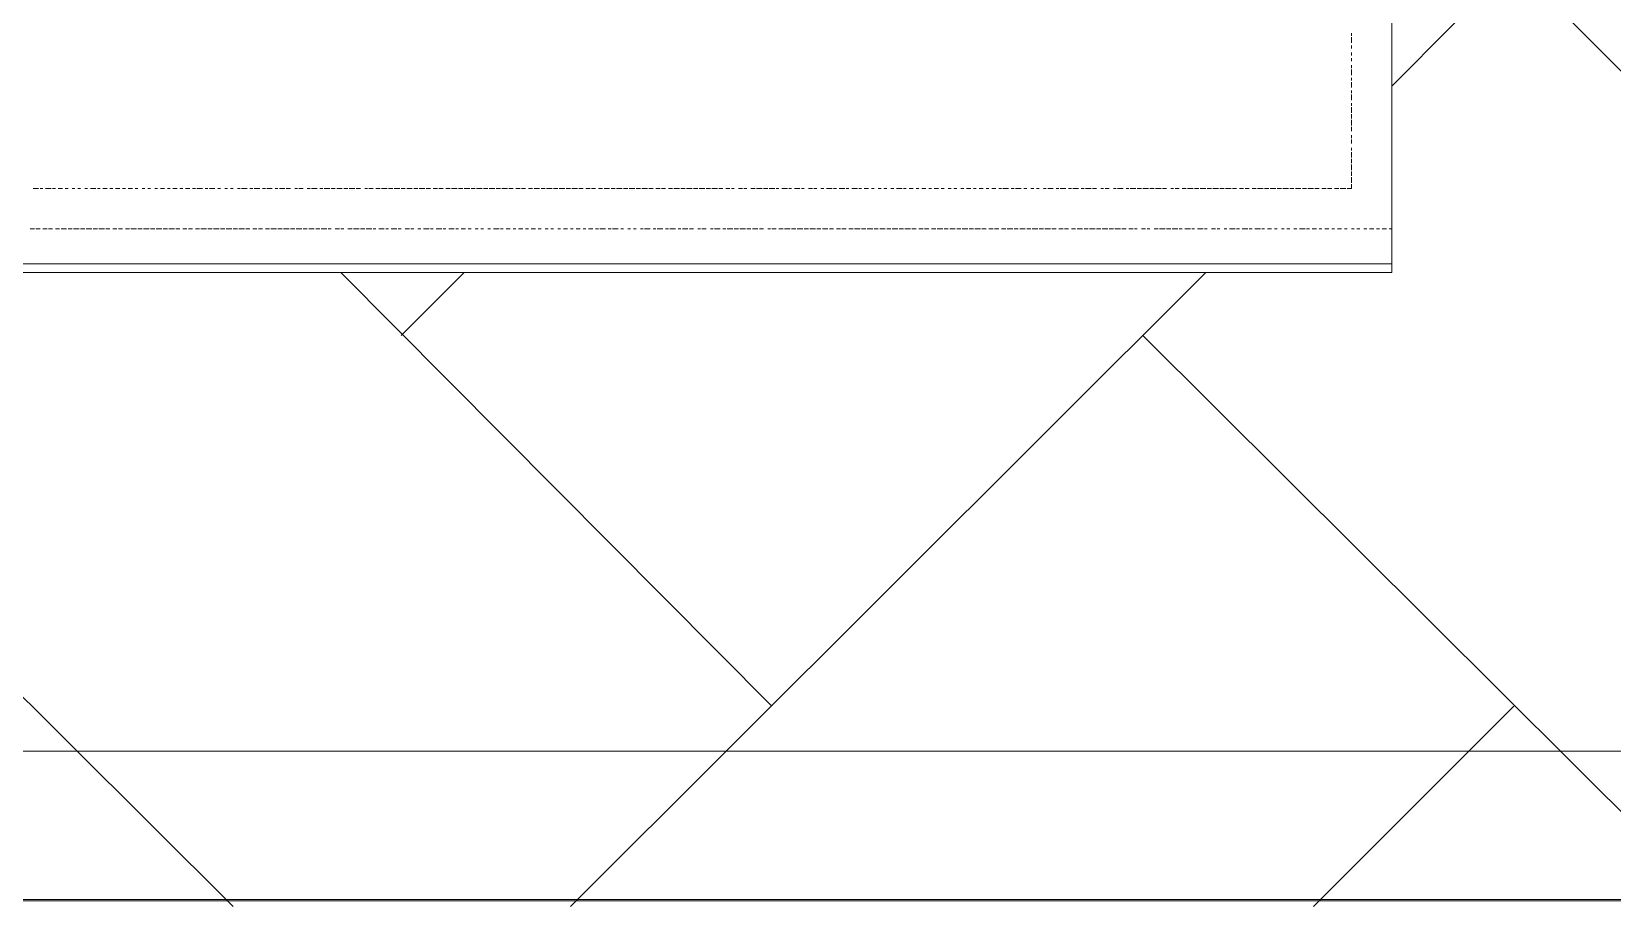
# Model space of a CAD drawing. Header units: millimetres. Extents: x 2928 to 3112, y 1220 to 1280.
# Drawn here: x 2963.698 to 2965.581, y 1264.538 to 1265.586 of the extents above; entities that cross this region are included whole.
import ezdxf

# ---------------------------------------------------------------- set-up
doc = ezdxf.new("R2010")
doc.units = ezdxf.units.MM

msp = doc.modelspace()

# ---------------------------------------------------------------- linework, layer by layer
at = {"color": 9, "linetype": 'Continuous', "lineweight": 13, "true_color": 0xbababa}
for points in [[(2966.34667, 1264.78229), (2965.02166, 1266.10898), (2965.02166, 1266.10898)], [(2965.31833, 1265.52063), (2965.46333, 1265.6673), (2965.46333, 1265.6673)], [(2964.57998, 1264.78229), (2964.06664, 1265.29896), (2964.06664, 1265.29896)], [(2964.13831, 1265.22396), (2964.21331, 1265.29896), (2964.21331, 1265.29896)], [(2964.33998, 1264.54395), (2965.09666, 1265.29896), (2965.09666, 1265.29896)], [(2963.93831, 1264.54395), (2963.25496, 1265.22396), (2963.25496, 1265.22396)], [(2965.705, 1264.54395), (2965.02166, 1265.22396), (2965.02166, 1265.22396)], [(2965.22499, 1264.54395), (2965.46333, 1264.78229), (2965.46333, 1264.78229)]]:
    msp.add_lwpolyline(points, dxfattribs=at)
at = {"color": 7, "linetype": 'Continuous', "lineweight": 20, "true_color": 0x000007}
msp.add_lwpolyline([(2963.3033, 1265.75397), (2965.31833, 1265.75397), (2965.31833, 1265.29896), (2963.3033, 1265.29896)], close=True, dxfattribs=at)
at = {"color": 252, "linetype": 'Continuous', "lineweight": 13, "true_color": 0x989898}
for points in [[(2965.26999, 1265.58397), (2965.26999, 1265.58064), (2965.26999, 1265.58064)], [(2965.26999, 1265.57897), (2965.26999, 1265.5723), (2965.26999, 1265.5723)], [(2965.26999, 1265.56897), (2965.26999, 1265.56564), (2965.26999, 1265.56564)], [(2965.26999, 1265.56063), (2965.26999, 1265.5573), (2965.26999, 1265.5573)], [(2965.26999, 1265.55397), (2965.26999, 1265.55063), (2965.26999, 1265.55063)], [(2965.26999, 1265.54563), (2965.26999, 1265.5423), (2965.26999, 1265.5423)], [(2965.26999, 1265.54063), (2965.26999, 1265.53397), (2965.26999, 1265.53397)], [(2965.26999, 1265.53063), (2965.26999, 1265.5273), (2965.26999, 1265.5273)], [(2965.26999, 1265.52563), (2965.26999, 1265.51897), (2965.26999, 1265.51897)], [(2965.26999, 1265.51563), (2965.26999, 1265.5123), (2965.26999, 1265.5123)], [(2965.26999, 1265.51063), (2965.26999, 1265.50397), (2965.26999, 1265.50397)], [(2965.26999, 1265.50063), (2965.26999, 1265.4973), (2965.26999, 1265.4973)], [(2965.26999, 1265.49563), (2965.26999, 1265.48897), (2965.26999, 1265.48897)], [(2965.26999, 1265.4873), (2965.26999, 1265.4823), (2965.26999, 1265.4823)], [(2965.26999, 1265.48063), (2965.26999, 1265.47397), (2965.26999, 1265.47397)], [(2965.26999, 1265.4723), (2965.26999, 1265.4673), (2965.26999, 1265.4673)], [(2965.26999, 1265.4623), (2965.26999, 1265.45897), (2965.26999, 1265.45897)], [(2965.26999, 1265.4573), (2965.26999, 1265.4523), (2965.26999, 1265.4523)], [(2965.26999, 1265.4473), (2965.26999, 1265.44397), (2965.26999, 1265.44397)], [(2965.26999, 1265.4423), (2965.26999, 1265.43563), (2965.26999, 1265.43563)], [(2965.26999, 1265.43397), (2965.26999, 1265.42897), (2965.26999, 1265.42897)], [(2965.26999, 1265.4273), (2965.26999, 1265.42063), (2965.26999, 1265.42063)], [(2965.26999, 1265.41897), (2965.26999, 1265.41397), (2965.26999, 1265.41397)], [(2963.70664, 1265.39897), (2963.69997, 1265.39897), (2963.69997, 1265.39897)], [(2963.71164, 1265.39897), (2963.7083, 1265.39897), (2963.7083, 1265.39897)], [(2963.72164, 1265.39897), (2963.71497, 1265.39897), (2963.71497, 1265.39897)], [(2963.72664, 1265.39897), (2963.7233, 1265.39897), (2963.7233, 1265.39897)], [(2963.73497, 1265.39897), (2963.72997, 1265.39897), (2963.72997, 1265.39897)], [(2963.74164, 1265.39897), (2963.7383, 1265.39897), (2963.7383, 1265.39897)], [(2963.74997, 1265.39897), (2963.74664, 1265.39897), (2963.74664, 1265.39897)], [(2963.75664, 1265.39897), (2963.7533, 1265.39897), (2963.7533, 1265.39897)], [(2963.76497, 1265.39897), (2963.76164, 1265.39897), (2963.76164, 1265.39897)], [(2963.77497, 1265.39897), (2963.7683, 1265.39897), (2963.7683, 1265.39897)], [(2963.77997, 1265.39897), (2963.77664, 1265.39897), (2963.77664, 1265.39897)], [(2963.7883, 1265.39897), (2963.7833, 1265.39897), (2963.7833, 1265.39897)], [(2963.79497, 1265.39897), (2963.79164, 1265.39897), (2963.79164, 1265.39897)], [(2963.80331, 1265.39897), (2963.79831, 1265.39897), (2963.79831, 1265.39897)], [(2963.80997, 1265.39897), (2963.80664, 1265.39897), (2963.80664, 1265.39897)], [(2963.81831, 1265.39897), (2963.81331, 1265.39897), (2963.81331, 1265.39897)], [(2963.82497, 1265.39897), (2963.82164, 1265.39897), (2963.82164, 1265.39897)], [(2963.83331, 1265.39897), (2963.82997, 1265.39897), (2963.82997, 1265.39897)], [(2963.83997, 1265.39897), (2963.83664, 1265.39897), (2963.83664, 1265.39897)], [(2963.84831, 1265.39897), (2963.84497, 1265.39897), (2963.84497, 1265.39897)], [(2963.85664, 1265.39897), (2963.85164, 1265.39897), (2963.85164, 1265.39897)], [(2963.86331, 1265.39897), (2963.85997, 1265.39897), (2963.85997, 1265.39897)], [(2963.87164, 1265.39897), (2963.86664, 1265.39897), (2963.86664, 1265.39897)], [(2963.87831, 1265.39897), (2963.87497, 1265.39897), (2963.87497, 1265.39897)], [(2963.88664, 1265.39897), (2963.88164, 1265.39897), (2963.88164, 1265.39897)], [(2963.89331, 1265.39897), (2963.88997, 1265.39897), (2963.88997, 1265.39897)], [(2963.90164, 1265.39897), (2963.89497, 1265.39897), (2963.89497, 1265.39897)], [(2963.90831, 1265.39897), (2963.90497, 1265.39897), (2963.90497, 1265.39897)], [(2963.91664, 1265.39897), (2963.90997, 1265.39897), (2963.90997, 1265.39897)], [(2963.92331, 1265.39897), (2963.91997, 1265.39897), (2963.91997, 1265.39897)], [(2963.93164, 1265.39897), (2963.92831, 1265.39897), (2963.92831, 1265.39897)], [(2963.93831, 1265.39897), (2963.93497, 1265.39897), (2963.93497, 1265.39897)], [(2963.94664, 1265.39897), (2963.94331, 1265.39897), (2963.94331, 1265.39897)], [(2963.95497, 1265.39897), (2963.94831, 1265.39897), (2963.94831, 1265.39897)], [(2963.96164, 1265.39897), (2963.95831, 1265.39897), (2963.95831, 1265.39897)], [(2963.96997, 1265.39897), (2963.96331, 1265.39897), (2963.96331, 1265.39897)], [(2963.97664, 1265.39897), (2963.97331, 1265.39897), (2963.97331, 1265.39897)], [(2963.98497, 1265.39897), (2963.97831, 1265.39897), (2963.97831, 1265.39897)], [(2963.99164, 1265.39897), (2963.98831, 1265.39897), (2963.98831, 1265.39897)], [(2963.99997, 1265.39897), (2963.99331, 1265.39897), (2963.99331, 1265.39897)], [(2964.00664, 1265.39897), (2964.00164, 1265.39897), (2964.00164, 1265.39897)], [(2964.01497, 1265.39897), (2964.01164, 1265.39897), (2964.01164, 1265.39897)], [(2964.02164, 1265.39897), (2964.01664, 1265.39897), (2964.01664, 1265.39897)], [(2964.02998, 1265.39897), (2964.02664, 1265.39897), (2964.02664, 1265.39897)], [(2964.03831, 1265.39897), (2964.03164, 1265.39897), (2964.03164, 1265.39897)], [(2964.04498, 1265.39897), (2964.04164, 1265.39897), (2964.04164, 1265.39897)], [(2964.05331, 1265.39897), (2964.04664, 1265.39897), (2964.04664, 1265.39897)], [(2964.05998, 1265.39897), (2964.05498, 1265.39897), (2964.05498, 1265.39897)], [(2964.06831, 1265.39897), (2964.06164, 1265.39897), (2964.06164, 1265.39897)], [(2964.07498, 1265.39897), (2964.06998, 1265.39897), (2964.06998, 1265.39897)], [(2964.08331, 1265.39897), (2964.07664, 1265.39897), (2964.07664, 1265.39897)], [(2964.08998, 1265.39897), (2964.08498, 1265.39897), (2964.08498, 1265.39897)], [(2964.09831, 1265.39897), (2964.09498, 1265.39897), (2964.09498, 1265.39897)], [(2964.10498, 1265.39897), (2964.09998, 1265.39897), (2964.09998, 1265.39897)], [(2964.11331, 1265.39897), (2964.10831, 1265.39897), (2964.10831, 1265.39897)], [(2964.12164, 1265.39897), (2964.11498, 1265.39897), (2964.11498, 1265.39897)], [(2964.12831, 1265.39897), (2964.12331, 1265.39897), (2964.12331, 1265.39897)], [(2964.13664, 1265.39897), (2964.12998, 1265.39897), (2964.12998, 1265.39897)], [(2964.14331, 1265.39897), (2964.13831, 1265.39897), (2964.13831, 1265.39897)], [(2964.15164, 1265.39897), (2964.14498, 1265.39897), (2964.14498, 1265.39897)], [(2964.15831, 1265.39897), (2964.15331, 1265.39897), (2964.15331, 1265.39897)], [(2964.16664, 1265.39897), (2964.15998, 1265.39897), (2964.15998, 1265.39897)], [(2964.17331, 1265.39897), (2964.16831, 1265.39897), (2964.16831, 1265.39897)], [(2964.18164, 1265.39897), (2964.17664, 1265.39897), (2964.17664, 1265.39897)], [(2964.18831, 1265.39897), (2964.18331, 1265.39897), (2964.18331, 1265.39897)], [(2964.19664, 1265.39897), (2964.19164, 1265.39897), (2964.19164, 1265.39897)], [(2964.20498, 1265.39897), (2964.19831, 1265.39897), (2964.19831, 1265.39897)], [(2964.21164, 1265.39897), (2964.20664, 1265.39897), (2964.20664, 1265.39897)], [(2964.21998, 1265.39897), (2964.21331, 1265.39897), (2964.21331, 1265.39897)], [(2964.22664, 1265.39897), (2964.22164, 1265.39897), (2964.22164, 1265.39897)], [(2964.23498, 1265.39897), (2964.22831, 1265.39897), (2964.22831, 1265.39897)], [(2964.24164, 1265.39897), (2964.23664, 1265.39897), (2964.23664, 1265.39897)], [(2964.24998, 1265.39897), (2964.24331, 1265.39897), (2964.24331, 1265.39897)], [(2964.25664, 1265.39897), (2964.25164, 1265.39897), (2964.25164, 1265.39897)], [(2964.26498, 1265.39897), (2964.25831, 1265.39897), (2964.25831, 1265.39897)], [(2964.27165, 1265.39897), (2964.26665, 1265.39897), (2964.26665, 1265.39897)], [(2964.27998, 1265.39897), (2964.27498, 1265.39897), (2964.27498, 1265.39897)], [(2964.28665, 1265.39897), (2964.28165, 1265.39897), (2964.28165, 1265.39897)], [(2964.29498, 1265.39897), (2964.28998, 1265.39897), (2964.28998, 1265.39897)], [(2964.30331, 1265.39897), (2964.29665, 1265.39897), (2964.29665, 1265.39897)], [(2964.30998, 1265.39897), (2964.30498, 1265.39897), (2964.30498, 1265.39897)], [(2964.31831, 1265.39897), (2964.31165, 1265.39897), (2964.31165, 1265.39897)], [(2964.32498, 1265.39897), (2964.31998, 1265.39897), (2964.31998, 1265.39897)], [(2964.33331, 1265.39897), (2964.32665, 1265.39897), (2964.32665, 1265.39897)], [(2964.33998, 1265.39897), (2964.33498, 1265.39897), (2964.33498, 1265.39897)], [(2964.34831, 1265.39897), (2964.34165, 1265.39897), (2964.34165, 1265.39897)], [(2964.35498, 1265.39897), (2964.34998, 1265.39897), (2964.34998, 1265.39897)], [(2964.36331, 1265.39897), (2964.35831, 1265.39897), (2964.35831, 1265.39897)], [(2964.36998, 1265.39897), (2964.36498, 1265.39897), (2964.36498, 1265.39897)], [(2964.37831, 1265.39897), (2964.37331, 1265.39897), (2964.37331, 1265.39897)], [(2964.38665, 1265.39897), (2964.37998, 1265.39897), (2964.37998, 1265.39897)], [(2964.39331, 1265.39897), (2964.38831, 1265.39897), (2964.38831, 1265.39897)], [(2964.40165, 1265.39897), (2964.39498, 1265.39897), (2964.39498, 1265.39897)], [(2964.40831, 1265.39897), (2964.40331, 1265.39897), (2964.40331, 1265.39897)], [(2964.41665, 1265.39897), (2964.40998, 1265.39897), (2964.40998, 1265.39897)], [(2964.42331, 1265.39897), (2964.41831, 1265.39897), (2964.41831, 1265.39897)], [(2964.43165, 1265.39897), (2964.42498, 1265.39897), (2964.42498, 1265.39897)], [(2964.43831, 1265.39897), (2964.43331, 1265.39897), (2964.43331, 1265.39897)], [(2964.44665, 1265.39897), (2964.44165, 1265.39897), (2964.44165, 1265.39897)], [(2964.45331, 1265.39897), (2964.44831, 1265.39897), (2964.44831, 1265.39897)], [(2964.46165, 1265.39897), (2964.45665, 1265.39897), (2964.45665, 1265.39897)], [(2964.46998, 1265.39897), (2964.46331, 1265.39897), (2964.46331, 1265.39897)], [(2964.47665, 1265.39897), (2964.47165, 1265.39897), (2964.47165, 1265.39897)], [(2964.48498, 1265.39897), (2964.47831, 1265.39897), (2964.47831, 1265.39897)], [(2964.49165, 1265.39897), (2964.48665, 1265.39897), (2964.48665, 1265.39897)], [(2964.49998, 1265.39897), (2964.49331, 1265.39897), (2964.49331, 1265.39897)], [(2964.50665, 1265.39897), (2964.50165, 1265.39897), (2964.50165, 1265.39897)], [(2964.51498, 1265.39897), (2964.50832, 1265.39897), (2964.50832, 1265.39897)], [(2964.52165, 1265.39897), (2964.51665, 1265.39897), (2964.51665, 1265.39897)], [(2964.52998, 1265.39897), (2964.52498, 1265.39897), (2964.52498, 1265.39897)], [(2964.53498, 1265.39897), (2964.53165, 1265.39897), (2964.53165, 1265.39897)], [(2964.54498, 1265.39897), (2964.53998, 1265.39897), (2964.53998, 1265.39897)], [(2964.54998, 1265.39897), (2964.54665, 1265.39897), (2964.54665, 1265.39897)], [(2964.55998, 1265.39897), (2964.55498, 1265.39897), (2964.55498, 1265.39897)], [(2964.56832, 1265.39897), (2964.56165, 1265.39897), (2964.56165, 1265.39897)], [(2964.57498, 1265.39897), (2964.56998, 1265.39897), (2964.56998, 1265.39897)], [(2964.58332, 1265.39897), (2964.57665, 1265.39897), (2964.57665, 1265.39897)], [(2964.58832, 1265.39897), (2964.58498, 1265.39897), (2964.58498, 1265.39897)], [(2964.59832, 1265.39897), (2964.59165, 1265.39897), (2964.59165, 1265.39897)], [(2964.60332, 1265.39897), (2964.59998, 1265.39897), (2964.59998, 1265.39897)], [(2964.61332, 1265.39897), (2964.60665, 1265.39897), (2964.60665, 1265.39897)], [(2964.61832, 1265.39897), (2964.61498, 1265.39897), (2964.61498, 1265.39897)], [(2964.62832, 1265.39897), (2964.62332, 1265.39897), (2964.62332, 1265.39897)], [(2964.63332, 1265.39897), (2964.62998, 1265.39897), (2964.62998, 1265.39897)], [(2964.64165, 1265.39897), (2964.63832, 1265.39897), (2964.63832, 1265.39897)], [(2964.65165, 1265.39897), (2964.64498, 1265.39897), (2964.64498, 1265.39897)], [(2964.65665, 1265.39897), (2964.65332, 1265.39897), (2964.65332, 1265.39897)], [(2964.66665, 1265.39897), (2964.65998, 1265.39897), (2964.65998, 1265.39897)], [(2964.67165, 1265.39897), (2964.66832, 1265.39897), (2964.66832, 1265.39897)], [(2964.68165, 1265.39897), (2964.67498, 1265.39897), (2964.67498, 1265.39897)], [(2964.68665, 1265.39897), (2964.68332, 1265.39897), (2964.68332, 1265.39897)], [(2964.69498, 1265.39897), (2964.68998, 1265.39897), (2964.68998, 1265.39897)], [(2964.70165, 1265.39897), (2964.69832, 1265.39897), (2964.69832, 1265.39897)], [(2964.70998, 1265.39897), (2964.70665, 1265.39897), (2964.70665, 1265.39897)], [(2964.71665, 1265.39897), (2964.71332, 1265.39897), (2964.71332, 1265.39897)], [(2964.72498, 1265.39897), (2964.72165, 1265.39897), (2964.72165, 1265.39897)], [(2964.73499, 1265.39897), (2964.72832, 1265.39897), (2964.72832, 1265.39897)], [(2964.73999, 1265.39897), (2964.73665, 1265.39897), (2964.73665, 1265.39897)], [(2964.74832, 1265.39897), (2964.74332, 1265.39897), (2964.74332, 1265.39897)], [(2964.75499, 1265.39897), (2964.75165, 1265.39897), (2964.75165, 1265.39897)], [(2964.76332, 1265.39897), (2964.75832, 1265.39897), (2964.75832, 1265.39897)], [(2964.76999, 1265.39897), (2964.76665, 1265.39897), (2964.76665, 1265.39897)], [(2964.77832, 1265.39897), (2964.77332, 1265.39897), (2964.77332, 1265.39897)], [(2964.78499, 1265.39897), (2964.78165, 1265.39897), (2964.78165, 1265.39897)], [(2964.79332, 1265.39897), (2964.78999, 1265.39897), (2964.78999, 1265.39897)], [(2964.79999, 1265.39897), (2964.79665, 1265.39897), (2964.79665, 1265.39897)], [(2964.80832, 1265.39897), (2964.80499, 1265.39897), (2964.80499, 1265.39897)], [(2964.81665, 1265.39897), (2964.81165, 1265.39897), (2964.81165, 1265.39897)], [(2964.82332, 1265.39897), (2964.81999, 1265.39897), (2964.81999, 1265.39897)], [(2964.83165, 1265.39897), (2964.82665, 1265.39897), (2964.82665, 1265.39897)], [(2964.83832, 1265.39897), (2964.83499, 1265.39897), (2964.83499, 1265.39897)], [(2964.84665, 1265.39897), (2964.84165, 1265.39897), (2964.84165, 1265.39897)], [(2964.85332, 1265.39897), (2964.84999, 1265.39897), (2964.84999, 1265.39897)], [(2964.86165, 1265.39897), (2964.85499, 1265.39897), (2964.85499, 1265.39897)], [(2964.86832, 1265.39897), (2964.86499, 1265.39897), (2964.86499, 1265.39897)], [(2964.87665, 1265.39897), (2964.86999, 1265.39897), (2964.86999, 1265.39897)], [(2964.88332, 1265.39897), (2964.87999, 1265.39897), (2964.87999, 1265.39897)], [(2964.89165, 1265.39897), (2964.88832, 1265.39897), (2964.88832, 1265.39897)], [(2964.89832, 1265.39897), (2964.89499, 1265.39897), (2964.89499, 1265.39897)], [(2964.90665, 1265.39897), (2964.90332, 1265.39897), (2964.90332, 1265.39897)], [(2964.91499, 1265.39897), (2964.90832, 1265.39897), (2964.90832, 1265.39897)], [(2964.92165, 1265.39897), (2964.91832, 1265.39897), (2964.91832, 1265.39897)], [(2964.92999, 1265.39897), (2964.92332, 1265.39897), (2964.92332, 1265.39897)], [(2964.93665, 1265.39897), (2964.93332, 1265.39897), (2964.93332, 1265.39897)], [(2964.94499, 1265.39897), (2964.93832, 1265.39897), (2964.93832, 1265.39897)], [(2964.95165, 1265.39897), (2964.94832, 1265.39897), (2964.94832, 1265.39897)], [(2964.95999, 1265.39897), (2964.95332, 1265.39897), (2964.95332, 1265.39897)], [(2964.96666, 1265.39897), (2964.96166, 1265.39897), (2964.96166, 1265.39897)], [(2964.97499, 1265.39897), (2964.97166, 1265.39897), (2964.97166, 1265.39897)], [(2964.98166, 1265.39897), (2964.97666, 1265.39897), (2964.97666, 1265.39897)], [(2964.98999, 1265.39897), (2964.98666, 1265.39897), (2964.98666, 1265.39897)], [(2964.99832, 1265.39897), (2964.99166, 1265.39897), (2964.99166, 1265.39897)], [(2965.00499, 1265.39897), (2965.00166, 1265.39897), (2965.00166, 1265.39897)], [(2965.01332, 1265.39897), (2965.00666, 1265.39897), (2965.00666, 1265.39897)], [(2965.01999, 1265.39897), (2965.01499, 1265.39897), (2965.01499, 1265.39897)], [(2965.02832, 1265.39897), (2965.02166, 1265.39897), (2965.02166, 1265.39897)], [(2965.03499, 1265.39897), (2965.02999, 1265.39897), (2965.02999, 1265.39897)], [(2965.04332, 1265.39897), (2965.03666, 1265.39897), (2965.03666, 1265.39897)], [(2965.04999, 1265.39897), (2965.04499, 1265.39897), (2965.04499, 1265.39897)], [(2965.05832, 1265.39897), (2965.05499, 1265.39897), (2965.05499, 1265.39897)], [(2965.06499, 1265.39897), (2965.05999, 1265.39897), (2965.05999, 1265.39897)], [(2965.07332, 1265.39897), (2965.06832, 1265.39897), (2965.06832, 1265.39897)], [(2965.08166, 1265.39897), (2965.07499, 1265.39897), (2965.07499, 1265.39897)], [(2965.08832, 1265.39897), (2965.08332, 1265.39897), (2965.08332, 1265.39897)], [(2965.09666, 1265.39897), (2965.08999, 1265.39897), (2965.08999, 1265.39897)], [(2965.10332, 1265.39897), (2965.09832, 1265.39897), (2965.09832, 1265.39897)], [(2965.11166, 1265.39897), (2965.10499, 1265.39897), (2965.10499, 1265.39897)], [(2965.11832, 1265.39897), (2965.11332, 1265.39897), (2965.11332, 1265.39897)], [(2965.12666, 1265.39897), (2965.11999, 1265.39897), (2965.11999, 1265.39897)], [(2965.13332, 1265.39897), (2965.12832, 1265.39897), (2965.12832, 1265.39897)], [(2965.14166, 1265.39897), (2965.13666, 1265.39897), (2965.13666, 1265.39897)], [(2965.14832, 1265.39897), (2965.14332, 1265.39897), (2965.14332, 1265.39897)], [(2965.15666, 1265.39897), (2965.15166, 1265.39897), (2965.15166, 1265.39897)], [(2965.16499, 1265.39897), (2965.15832, 1265.39897), (2965.15832, 1265.39897)], [(2965.17166, 1265.39897), (2965.16666, 1265.39897), (2965.16666, 1265.39897)], [(2965.17999, 1265.39897), (2965.17332, 1265.39897), (2965.17332, 1265.39897)], [(2965.18666, 1265.39897), (2965.18166, 1265.39897), (2965.18166, 1265.39897)], [(2965.19499, 1265.39897), (2965.18832, 1265.39897), (2965.18832, 1265.39897)], [(2965.20166, 1265.39897), (2965.19666, 1265.39897), (2965.19666, 1265.39897)], [(2965.20999, 1265.39897), (2965.20333, 1265.39897), (2965.20333, 1265.39897)], [(2965.21666, 1265.39897), (2965.21166, 1265.39897), (2965.21166, 1265.39897)], [(2965.22499, 1265.39897), (2965.21833, 1265.39897), (2965.21833, 1265.39897)], [(2965.23166, 1265.39897), (2965.22666, 1265.39897), (2965.22666, 1265.39897)], [(2965.23999, 1265.39897), (2965.23499, 1265.39897), (2965.23499, 1265.39897)], [(2965.24666, 1265.39897), (2965.24166, 1265.39897), (2965.24166, 1265.39897)], [(2965.25499, 1265.39897), (2965.24999, 1265.39897), (2965.24999, 1265.39897)], [(2965.26333, 1265.39897), (2965.25666, 1265.39897), (2965.25666, 1265.39897)], [(2965.26999, 1265.40397), (2965.26999, 1265.39897), (2965.26499, 1265.39897)], [(2965.26999, 1265.4123), (2965.26999, 1265.40563), (2965.26999, 1265.40563)], [(2963.70164, 1265.35063), (2963.69664, 1265.35063), (2963.69664, 1265.35063)], [(2963.7083, 1265.35063), (2963.7033, 1265.35063), (2963.7033, 1265.35063)], [(2963.71664, 1265.35063), (2963.71164, 1265.35063), (2963.71164, 1265.35063)], [(2963.7233, 1265.35063), (2963.7183, 1265.35063), (2963.7183, 1265.35063)], [(2963.73164, 1265.35063), (2963.72664, 1265.35063), (2963.72664, 1265.35063)], [(2963.73997, 1265.35063), (2963.7333, 1265.35063), (2963.7333, 1265.35063)], [(2963.74664, 1265.35063), (2963.74164, 1265.35063), (2963.74164, 1265.35063)], [(2963.75497, 1265.35063), (2963.7483, 1265.35063), (2963.7483, 1265.35063)], [(2963.76164, 1265.35063), (2963.75664, 1265.35063), (2963.75664, 1265.35063)], [(2963.76997, 1265.35063), (2963.7633, 1265.35063), (2963.7633, 1265.35063)], [(2963.77664, 1265.35063), (2963.77164, 1265.35063), (2963.77164, 1265.35063)], [(2963.78497, 1265.35063), (2963.7783, 1265.35063), (2963.7783, 1265.35063)], [(2963.79164, 1265.35063), (2963.78664, 1265.35063), (2963.78664, 1265.35063)], [(2963.79997, 1265.35063), (2963.79497, 1265.35063), (2963.79497, 1265.35063)], [(2963.80664, 1265.35063), (2963.80164, 1265.35063), (2963.80164, 1265.35063)], [(2963.81497, 1265.35063), (2963.80997, 1265.35063), (2963.80997, 1265.35063)], [(2963.82331, 1265.35063), (2963.81664, 1265.35063), (2963.81664, 1265.35063)], [(2963.82997, 1265.35063), (2963.82497, 1265.35063), (2963.82497, 1265.35063)], [(2963.83831, 1265.35063), (2963.83164, 1265.35063), (2963.83164, 1265.35063)], [(2963.84497, 1265.35063), (2963.83997, 1265.35063), (2963.83997, 1265.35063)], [(2963.85331, 1265.35063), (2963.84664, 1265.35063), (2963.84664, 1265.35063)], [(2963.85997, 1265.35063), (2963.85497, 1265.35063), (2963.85497, 1265.35063)], [(2963.86831, 1265.35063), (2963.86164, 1265.35063), (2963.86164, 1265.35063)], [(2963.87497, 1265.35063), (2963.86997, 1265.35063), (2963.86997, 1265.35063)], [(2963.88331, 1265.35063), (2963.87831, 1265.35063), (2963.87831, 1265.35063)], [(2963.88997, 1265.35063), (2963.88497, 1265.35063), (2963.88497, 1265.35063)], [(2963.89831, 1265.35063), (2963.89331, 1265.35063), (2963.89331, 1265.35063)], [(2963.90664, 1265.35063), (2963.89997, 1265.35063), (2963.89997, 1265.35063)], [(2963.91331, 1265.35063), (2963.90831, 1265.35063), (2963.90831, 1265.35063)], [(2963.92164, 1265.35063), (2963.91497, 1265.35063), (2963.91497, 1265.35063)], [(2963.92831, 1265.35063), (2963.92331, 1265.35063), (2963.92331, 1265.35063)], [(2963.93664, 1265.35063), (2963.92997, 1265.35063), (2963.92997, 1265.35063)], [(2963.94331, 1265.35063), (2963.93831, 1265.35063), (2963.93831, 1265.35063)], [(2963.95164, 1265.35063), (2963.94497, 1265.35063), (2963.94497, 1265.35063)], [(2963.95831, 1265.35063), (2963.95331, 1265.35063), (2963.95331, 1265.35063)], [(2963.96664, 1265.35063), (2963.96164, 1265.35063), (2963.96164, 1265.35063)], [(2963.97331, 1265.35063), (2963.96831, 1265.35063), (2963.96831, 1265.35063)], [(2963.98164, 1265.35063), (2963.97664, 1265.35063), (2963.97664, 1265.35063)], [(2963.98997, 1265.35063), (2963.98331, 1265.35063), (2963.98331, 1265.35063)], [(2963.99664, 1265.35063), (2963.99164, 1265.35063), (2963.99164, 1265.35063)], [(2964.00497, 1265.35063), (2963.99831, 1265.35063), (2963.99831, 1265.35063)], [(2964.01164, 1265.35063), (2964.00664, 1265.35063), (2964.00664, 1265.35063)], [(2964.01997, 1265.35063), (2964.01331, 1265.35063), (2964.01331, 1265.35063)], [(2964.02664, 1265.35063), (2964.02164, 1265.35063), (2964.02164, 1265.35063)], [(2964.03498, 1265.35063), (2964.02831, 1265.35063), (2964.02831, 1265.35063)], [(2964.04164, 1265.35063), (2964.03664, 1265.35063), (2964.03664, 1265.35063)], [(2964.04998, 1265.35063), (2964.04331, 1265.35063), (2964.04331, 1265.35063)], [(2964.05498, 1265.35063), (2964.05164, 1265.35063), (2964.05164, 1265.35063)], [(2964.06498, 1265.35063), (2964.05998, 1265.35063), (2964.05998, 1265.35063)], [(2964.06998, 1265.35063), (2964.06664, 1265.35063), (2964.06664, 1265.35063)], [(2964.07998, 1265.35063), (2964.07498, 1265.35063), (2964.07498, 1265.35063)], [(2964.08831, 1265.35063), (2964.08164, 1265.35063), (2964.08164, 1265.35063)], [(2964.09498, 1265.35063), (2964.08998, 1265.35063), (2964.08998, 1265.35063)], [(2964.10331, 1265.35063), (2964.09664, 1265.35063), (2964.09664, 1265.35063)], [(2964.10831, 1265.35063), (2964.10498, 1265.35063), (2964.10498, 1265.35063)], [(2964.11831, 1265.35063), (2964.11164, 1265.35063), (2964.11164, 1265.35063)], [(2964.12331, 1265.35063), (2964.11998, 1265.35063), (2964.11998, 1265.35063)], [(2964.13331, 1265.35063), (2964.12664, 1265.35063), (2964.12664, 1265.35063)], [(2964.13831, 1265.35063), (2964.13498, 1265.35063), (2964.13498, 1265.35063)], [(2964.14831, 1265.35063), (2964.14331, 1265.35063), (2964.14331, 1265.35063)], [(2964.15331, 1265.35063), (2964.14998, 1265.35063), (2964.14998, 1265.35063)], [(2964.16164, 1265.35063), (2964.15831, 1265.35063), (2964.15831, 1265.35063)], [(2964.17164, 1265.35063), (2964.16498, 1265.35063), (2964.16498, 1265.35063)], [(2964.17664, 1265.35063), (2964.17331, 1265.35063), (2964.17331, 1265.35063)], [(2964.18664, 1265.35063), (2964.17998, 1265.35063), (2964.17998, 1265.35063)], [(2964.19164, 1265.35063), (2964.18831, 1265.35063), (2964.18831, 1265.35063)], [(2964.20164, 1265.35063), (2964.19498, 1265.35063), (2964.19498, 1265.35063)], [(2964.20664, 1265.35063), (2964.20331, 1265.35063), (2964.20331, 1265.35063)], [(2964.21498, 1265.35063), (2964.20998, 1265.35063), (2964.20998, 1265.35063)], [(2964.22164, 1265.35063), (2964.21831, 1265.35063), (2964.21831, 1265.35063)], [(2964.22998, 1265.35063), (2964.22664, 1265.35063), (2964.22664, 1265.35063)], [(2964.23664, 1265.35063), (2964.23331, 1265.35063), (2964.23331, 1265.35063)], [(2964.24498, 1265.35063), (2964.24164, 1265.35063), (2964.24164, 1265.35063)], [(2964.25498, 1265.35063), (2964.24831, 1265.35063), (2964.24831, 1265.35063)], [(2964.25998, 1265.35063), (2964.25664, 1265.35063), (2964.25664, 1265.35063)], [(2964.26831, 1265.35063), (2964.26331, 1265.35063), (2964.26331, 1265.35063)], [(2964.27498, 1265.35063), (2964.27165, 1265.35063), (2964.27165, 1265.35063)], [(2964.28331, 1265.35063), (2964.27831, 1265.35063), (2964.27831, 1265.35063)], [(2964.28998, 1265.35063), (2964.28665, 1265.35063), (2964.28665, 1265.35063)], [(2964.29831, 1265.35063), (2964.29331, 1265.35063), (2964.29331, 1265.35063)], [(2964.30498, 1265.35063), (2964.30165, 1265.35063), (2964.30165, 1265.35063)], [(2964.31331, 1265.35063), (2964.30998, 1265.35063), (2964.30998, 1265.35063)], [(2964.31998, 1265.35063), (2964.31665, 1265.35063), (2964.31665, 1265.35063)], [(2964.32831, 1265.35063), (2964.32498, 1265.35063), (2964.32498, 1265.35063)], [(2964.33665, 1265.35063), (2964.33165, 1265.35063), (2964.33165, 1265.35063)], [(2964.34331, 1265.35063), (2964.33998, 1265.35063), (2964.33998, 1265.35063)], [(2964.35165, 1265.35063), (2964.34665, 1265.35063), (2964.34665, 1265.35063)], [(2964.35831, 1265.35063), (2964.35498, 1265.35063), (2964.35498, 1265.35063)], [(2964.36665, 1265.35063), (2964.36165, 1265.35063), (2964.36165, 1265.35063)], [(2964.37331, 1265.35063), (2964.36998, 1265.35063), (2964.36998, 1265.35063)], [(2964.38165, 1265.35063), (2964.37498, 1265.35063), (2964.37498, 1265.35063)], [(2964.38831, 1265.35063), (2964.38498, 1265.35063), (2964.38498, 1265.35063)], [(2964.39665, 1265.35063), (2964.38998, 1265.35063), (2964.38998, 1265.35063)], [(2964.40331, 1265.35063), (2964.39998, 1265.35063), (2964.39998, 1265.35063)], [(2964.41165, 1265.35063), (2964.40831, 1265.35063), (2964.40831, 1265.35063)], [(2964.41831, 1265.35063), (2964.41498, 1265.35063), (2964.41498, 1265.35063)], [(2964.42665, 1265.35063), (2964.42331, 1265.35063), (2964.42331, 1265.35063)], [(2964.43498, 1265.35063), (2964.42831, 1265.35063), (2964.42831, 1265.35063)], [(2964.44165, 1265.35063), (2964.43831, 1265.35063), (2964.43831, 1265.35063)], [(2964.44998, 1265.35063), (2964.44331, 1265.35063), (2964.44331, 1265.35063)], [(2964.45665, 1265.35063), (2964.45331, 1265.35063), (2964.45331, 1265.35063)], [(2964.46498, 1265.35063), (2964.45831, 1265.35063), (2964.45831, 1265.35063)], [(2964.47165, 1265.35063), (2964.46831, 1265.35063), (2964.46831, 1265.35063)], [(2964.47998, 1265.35063), (2964.47331, 1265.35063), (2964.47331, 1265.35063)], [(2964.48665, 1265.35063), (2964.48165, 1265.35063), (2964.48165, 1265.35063)], [(2964.49498, 1265.35063), (2964.49165, 1265.35063), (2964.49165, 1265.35063)], [(2964.50165, 1265.35063), (2964.49665, 1265.35063), (2964.49665, 1265.35063)], [(2964.50998, 1265.35063), (2964.50665, 1265.35063), (2964.50665, 1265.35063)], [(2964.51832, 1265.35063), (2964.51165, 1265.35063), (2964.51165, 1265.35063)], [(2964.52498, 1265.35063), (2964.52165, 1265.35063), (2964.52165, 1265.35063)], [(2964.53332, 1265.35063), (2964.52665, 1265.35063), (2964.52665, 1265.35063)], [(2964.53998, 1265.35063), (2964.53498, 1265.35063), (2964.53498, 1265.35063)], [(2964.54832, 1265.35063), (2964.54165, 1265.35063), (2964.54165, 1265.35063)], [(2964.55498, 1265.35063), (2964.54998, 1265.35063), (2964.54998, 1265.35063)], [(2964.56332, 1265.35063), (2964.55665, 1265.35063), (2964.55665, 1265.35063)], [(2964.56998, 1265.35063), (2964.56498, 1265.35063), (2964.56498, 1265.35063)], [(2964.57832, 1265.35063), (2964.57498, 1265.35063), (2964.57498, 1265.35063)], [(2964.58498, 1265.35063), (2964.57998, 1265.35063), (2964.57998, 1265.35063)], [(2964.59332, 1265.35063), (2964.58832, 1265.35063), (2964.58832, 1265.35063)], [(2964.60165, 1265.35063), (2964.59498, 1265.35063), (2964.59498, 1265.35063)], [(2964.60832, 1265.35063), (2964.60332, 1265.35063), (2964.60332, 1265.35063)], [(2964.61665, 1265.35063), (2964.60998, 1265.35063), (2964.60998, 1265.35063)], [(2964.62332, 1265.35063), (2964.61832, 1265.35063), (2964.61832, 1265.35063)], [(2964.63165, 1265.35063), (2964.62498, 1265.35063), (2964.62498, 1265.35063)], [(2964.63832, 1265.35063), (2964.63332, 1265.35063), (2964.63332, 1265.35063)], [(2964.64665, 1265.35063), (2964.63998, 1265.35063), (2964.63998, 1265.35063)], [(2964.65332, 1265.35063), (2964.64832, 1265.35063), (2964.64832, 1265.35063)], [(2964.66165, 1265.35063), (2964.65665, 1265.35063), (2964.65665, 1265.35063)], [(2964.66832, 1265.35063), (2964.66332, 1265.35063), (2964.66332, 1265.35063)], [(2964.67665, 1265.35063), (2964.67165, 1265.35063), (2964.67165, 1265.35063)], [(2964.68498, 1265.35063), (2964.67832, 1265.35063), (2964.67832, 1265.35063)], [(2964.69165, 1265.35063), (2964.68665, 1265.35063), (2964.68665, 1265.35063)], [(2964.69998, 1265.35063), (2964.69332, 1265.35063), (2964.69332, 1265.35063)], [(2964.70665, 1265.35063), (2964.70165, 1265.35063), (2964.70165, 1265.35063)], [(2964.71498, 1265.35063), (2964.70832, 1265.35063), (2964.70832, 1265.35063)], [(2964.72165, 1265.35063), (2964.71665, 1265.35063), (2964.71665, 1265.35063)], [(2964.72999, 1265.35063), (2964.72332, 1265.35063), (2964.72332, 1265.35063)], [(2964.73665, 1265.35063), (2964.73165, 1265.35063), (2964.73165, 1265.35063)], [(2964.74499, 1265.35063), (2964.73832, 1265.35063), (2964.73832, 1265.35063)], [(2964.75165, 1265.35063), (2964.74665, 1265.35063), (2964.74665, 1265.35063)], [(2964.75999, 1265.35063), (2964.75499, 1265.35063), (2964.75499, 1265.35063)], [(2964.76665, 1265.35063), (2964.76165, 1265.35063), (2964.76165, 1265.35063)], [(2964.77499, 1265.35063), (2964.76999, 1265.35063), (2964.76999, 1265.35063)], [(2964.78332, 1265.35063), (2964.77665, 1265.35063), (2964.77665, 1265.35063)], [(2964.78999, 1265.35063), (2964.78499, 1265.35063), (2964.78499, 1265.35063)], [(2964.79832, 1265.35063), (2964.79165, 1265.35063), (2964.79165, 1265.35063)], [(2964.80499, 1265.35063), (2964.79999, 1265.35063), (2964.79999, 1265.35063)], [(2964.81332, 1265.35063), (2964.80665, 1265.35063), (2964.80665, 1265.35063)], [(2964.81999, 1265.35063), (2964.81499, 1265.35063), (2964.81499, 1265.35063)], [(2964.82832, 1265.35063), (2964.82165, 1265.35063), (2964.82165, 1265.35063)], [(2964.83499, 1265.35063), (2964.82999, 1265.35063), (2964.82999, 1265.35063)], [(2964.84332, 1265.35063), (2964.83832, 1265.35063), (2964.83832, 1265.35063)], [(2964.84999, 1265.35063), (2964.84499, 1265.35063), (2964.84499, 1265.35063)], [(2964.85832, 1265.35063), (2964.85332, 1265.35063), (2964.85332, 1265.35063)], [(2964.86665, 1265.35063), (2964.85999, 1265.35063), (2964.85999, 1265.35063)], [(2964.87332, 1265.35063), (2964.86832, 1265.35063), (2964.86832, 1265.35063)], [(2964.88165, 1265.35063), (2964.87499, 1265.35063), (2964.87499, 1265.35063)], [(2964.88832, 1265.35063), (2964.88332, 1265.35063), (2964.88332, 1265.35063)], [(2964.89665, 1265.35063), (2964.88999, 1265.35063), (2964.88999, 1265.35063)], [(2964.90332, 1265.35063), (2964.89832, 1265.35063), (2964.89832, 1265.35063)], [(2964.91165, 1265.35063), (2964.90499, 1265.35063), (2964.90499, 1265.35063)], [(2964.91832, 1265.35063), (2964.91332, 1265.35063), (2964.91332, 1265.35063)], [(2964.92665, 1265.35063), (2964.92165, 1265.35063), (2964.92165, 1265.35063)], [(2964.93332, 1265.35063), (2964.92832, 1265.35063), (2964.92832, 1265.35063)], [(2964.94165, 1265.35063), (2964.93665, 1265.35063), (2964.93665, 1265.35063)], [(2964.94999, 1265.35063), (2964.94332, 1265.35063), (2964.94332, 1265.35063)], [(2964.95665, 1265.35063), (2964.95165, 1265.35063), (2964.95165, 1265.35063)], [(2964.96499, 1265.35063), (2964.95832, 1265.35063), (2964.95832, 1265.35063)], [(2964.97166, 1265.35063), (2964.96666, 1265.35063), (2964.96666, 1265.35063)], [(2964.97999, 1265.35063), (2964.97332, 1265.35063), (2964.97332, 1265.35063)], [(2964.98666, 1265.35063), (2964.98166, 1265.35063), (2964.98166, 1265.35063)], [(2964.99499, 1265.35063), (2964.98832, 1265.35063), (2964.98832, 1265.35063)], [(2965.00166, 1265.35063), (2964.99666, 1265.35063), (2964.99666, 1265.35063)], [(2965.00999, 1265.35063), (2965.00499, 1265.35063), (2965.00499, 1265.35063)], [(2965.01499, 1265.35063), (2965.01166, 1265.35063), (2965.01166, 1265.35063)], [(2965.02499, 1265.35063), (2965.01999, 1265.35063), (2965.01999, 1265.35063)], [(2965.02999, 1265.35063), (2965.02666, 1265.35063), (2965.02666, 1265.35063)], [(2965.03999, 1265.35063), (2965.03499, 1265.35063), (2965.03499, 1265.35063)], [(2965.04832, 1265.35063), (2965.04166, 1265.35063), (2965.04166, 1265.35063)], [(2965.05499, 1265.35063), (2965.04999, 1265.35063), (2965.04999, 1265.35063)], [(2965.06332, 1265.35063), (2965.05666, 1265.35063), (2965.05666, 1265.35063)], [(2965.06832, 1265.35063), (2965.06499, 1265.35063), (2965.06499, 1265.35063)], [(2965.07832, 1265.35063), (2965.07166, 1265.35063), (2965.07166, 1265.35063)], [(2965.08332, 1265.35063), (2965.07999, 1265.35063), (2965.07999, 1265.35063)], [(2965.09332, 1265.35063), (2965.08666, 1265.35063), (2965.08666, 1265.35063)], [(2965.09832, 1265.35063), (2965.09499, 1265.35063), (2965.09499, 1265.35063)], [(2965.10832, 1265.35063), (2965.10332, 1265.35063), (2965.10332, 1265.35063)], [(2965.11332, 1265.35063), (2965.10999, 1265.35063), (2965.10999, 1265.35063)], [(2965.12166, 1265.35063), (2965.11832, 1265.35063), (2965.11832, 1265.35063)], [(2965.13166, 1265.35063), (2965.12499, 1265.35063), (2965.12499, 1265.35063)], [(2965.13666, 1265.35063), (2965.13332, 1265.35063), (2965.13332, 1265.35063)], [(2965.14666, 1265.35063), (2965.13999, 1265.35063), (2965.13999, 1265.35063)], [(2965.15166, 1265.35063), (2965.14832, 1265.35063), (2965.14832, 1265.35063)], [(2965.16166, 1265.35063), (2965.15499, 1265.35063), (2965.15499, 1265.35063)], [(2965.16666, 1265.35063), (2965.16332, 1265.35063), (2965.16332, 1265.35063)], [(2965.17499, 1265.35063), (2965.16999, 1265.35063), (2965.16999, 1265.35063)], [(2965.18166, 1265.35063), (2965.17832, 1265.35063), (2965.17832, 1265.35063)], [(2965.18999, 1265.35063), (2965.18666, 1265.35063), (2965.18666, 1265.35063)], [(2965.19666, 1265.35063), (2965.19332, 1265.35063), (2965.19332, 1265.35063)], [(2965.20499, 1265.35063), (2965.20166, 1265.35063), (2965.20166, 1265.35063)], [(2965.21499, 1265.35063), (2965.20833, 1265.35063), (2965.20833, 1265.35063)], [(2965.21999, 1265.35063), (2965.21666, 1265.35063), (2965.21666, 1265.35063)], [(2965.22833, 1265.35063), (2965.22333, 1265.35063), (2965.22333, 1265.35063)], [(2965.23499, 1265.35063), (2965.23166, 1265.35063), (2965.23166, 1265.35063)], [(2965.24333, 1265.35063), (2965.23833, 1265.35063), (2965.23833, 1265.35063)], [(2965.24999, 1265.35063), (2965.24666, 1265.35063), (2965.24666, 1265.35063)], [(2965.25833, 1265.35063), (2965.25333, 1265.35063), (2965.25333, 1265.35063)], [(2965.26499, 1265.35063), (2965.26166, 1265.35063), (2965.26166, 1265.35063)], [(2965.27333, 1265.35063), (2965.26999, 1265.35063), (2965.26999, 1265.35063)], [(2965.27999, 1265.35063), (2965.27666, 1265.35063), (2965.27666, 1265.35063)], [(2965.28833, 1265.35063), (2965.28499, 1265.35063), (2965.28499, 1265.35063)], [(2965.29666, 1265.35063), (2965.29166, 1265.35063), (2965.29166, 1265.35063)], [(2965.30333, 1265.35063), (2965.29999, 1265.35063), (2965.29999, 1265.35063)], [(2965.31166, 1265.35063), (2965.30666, 1265.35063), (2965.30666, 1265.35063)], [(2965.31833, 1265.35063), (2965.31499, 1265.35063), (2965.31499, 1265.35063)]]:
    msp.add_lwpolyline(points, dxfattribs=at)
at = {"color": 253, "linetype": 'Continuous', "lineweight": 5, "true_color": 0x9a9a9a}
for points in [[(2963.3033, 1265.30896), (2965.31833, 1265.30896), (2965.31833, 1265.30896)], [(2982.93191, 1264.72896), (2957.39321, 1264.72896), (2957.39321, 1264.72896)]]:
    msp.add_lwpolyline(points, dxfattribs=at)
at = {"color": 9, "linetype": 'Continuous', "lineweight": 5, "true_color": 0xbababa}
msp.add_lwpolyline([(2938.98795, 1264.55062), (2983.53859, 1264.55062), (2983.53859, 1238.80025)], dxfattribs=at)
at = {"color": 7, "linetype": 'Continuous', "lineweight": 5, "true_color": 0x000007}
msp.add_lwpolyline([(2983.03191, 1264.55229), (2957.29321, 1264.55229), (2957.29321, 1264.55229)], dxfattribs=at)

doc.saveas('drawing.dxf')
